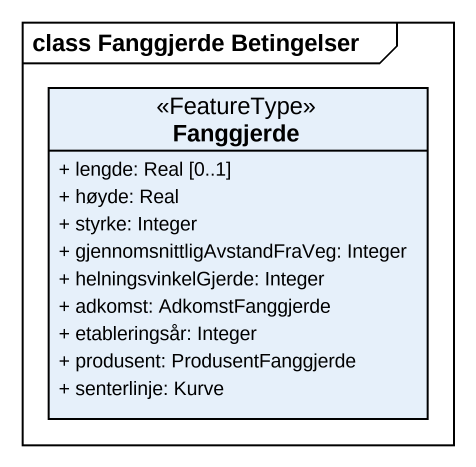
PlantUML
@startuml
mainframe class Fanggjerde Betingelser
hide circle
hide empty members
skinparam classAttributeIconSize 0
class Fanggjerde <<FeatureType>> {
  + lengde: Real [0..1]
  + høyde: Real
  + styrke: Integer
  + gjennomsnittligAvstandFraVeg: Integer
  + helningsvinkelGjerde: Integer
  + adkomst: AdkomstFanggjerde
  + etableringsår: Integer
  + produsent: ProdusentFanggjerde
  + senterlinje: Kurve
}
@enduml
